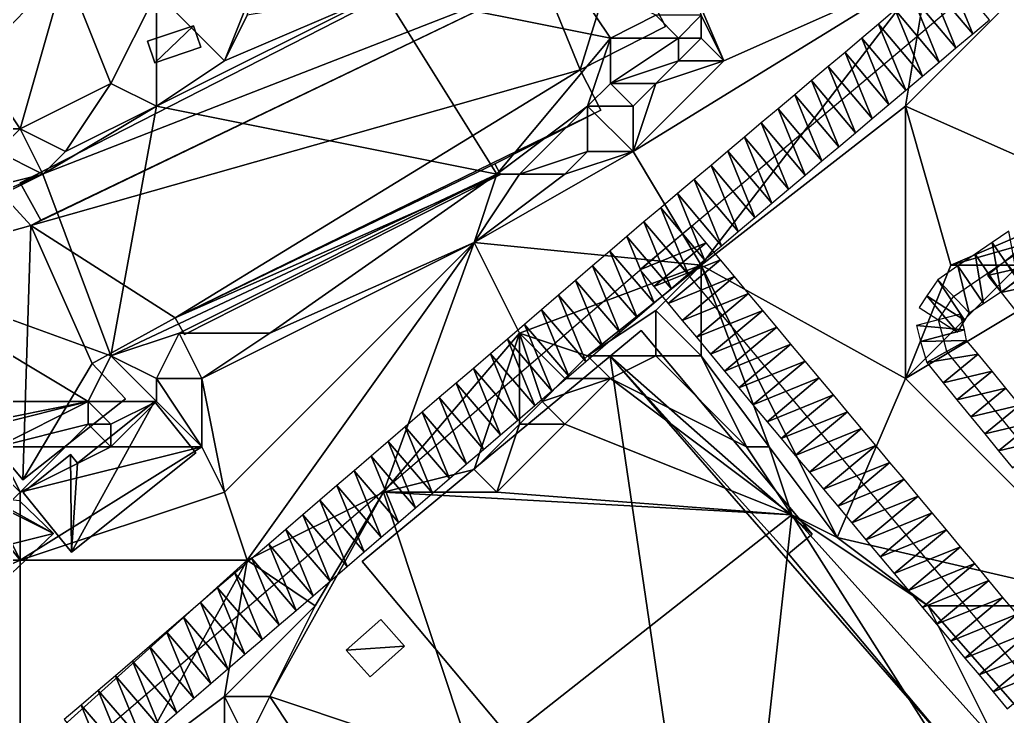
# Model space of a CAD drawing. Header units: metres. Extents: x -1103 to 901, y -902 to 905.
# Drawn here: x -572 to -485, y 600.3 to 661.6 of the extents above; entities that cross this region are included whole.
import ezdxf

# ---------------------------------------------------------------- set-up
doc = ezdxf.new("R2010")
doc.units = ezdxf.units.M
for name, color, linetype in [('OSM_BUILDING_FOOTPRINTS', 7, 'CONTINUOUS'), ('OSM_BUILDING_ROOFS', 1, 'CONTINUOUS'), ('OSM_BUILDING_WALLS', 8, 'CONTINUOUS'), ('OSM_PARKING', 8, 'CONTINUOUS'), ('OSM_ROAD_AXES', 2, 'CONTINUOUS'), ('OSM_ROAD_SURFACE', 9, 'CONTINUOUS'), ('OSM_TERRAIN', 3, 'CONTINUOUS')]:
    doc.layers.add(name, color=color, linetype=linetype)

msp = doc.modelspace()

# ---------------------------------------------------------------- linework, layer by layer
at = {"layer": 'OSM_BUILDING_FOOTPRINTS'}
for points in [[(-528.198, 669.641, 7.745), (-525.909, 665.207, 7.745), (-519.1, 668.668, 7.745), (-515.143, 661.016, 7.745), (-522.648, 657.189, 7.745), (-520.824, 653.661, 7.745), (-530.165, 648.906, 7.745), (-529.679, 647.977, 7.745), (-557.512, 633.876, 7.745), (-558.352, 635.358, 7.745), (-565.67, 631.344, 7.745), (-562.729, 628.225, 7.745), (-571.771, 621.081, 7.745), (-586.738, 639.096, 7.745), (-575.817, 648.651, 7.745), (-571.053, 643.487, 7.745), (-570.169, 643.962, 7.745), (-572.004, 647.247, 7.745), (-528.198, 669.641, 7.745)], [(-560.784, 659.71, 9.383), (-556.716, 661.07, 9.383), (-556.075, 659.19, 9.383), (-560.143, 657.83, 9.383), (-560.784, 659.71, 9.383)], [(-541.871, 613.904, 8.533), (-520.017, 631.986, 8.533), (-517.276, 634.253, 8.533), (-502.22, 616.304, 8.533), (-504.299, 614.579, 8.533), (-489.63, 597.095, 8.533), (-512.146, 578.46, 8.533), (-541.871, 613.904, 8.533)], [(-571.738, 619.975, 7.328), (-567.56, 623.315, 7.328), (-566.952, 622.563, 7.328), (-560.165, 627.982, 7.328), (-556.517, 623.47, 7.328), (-567.471, 614.711, 7.328), (-571.738, 619.975, 7.328)], [(-540.235, 608.784, 8.751), (-538.123, 606.45, 8.751), (-541.163, 603.741, 8.751), (-543.274, 606.085, 8.751), (-540.235, 608.784, 8.751)]]:
    msp.add_polyline3d(points, close=True, dxfattribs=at)
at = {"layer": 'OSM_BUILDING_ROOFS'}
for points in [[(-525.909, 665.207, 57.745), (-528.198, 669.641, 57.745), (-572.004, 647.247, 57.745)], [(-522.648, 657.189, 57.745), (-519.1, 668.668, 57.745), (-525.909, 665.207, 57.745)], [(-522.648, 657.189, 57.745), (-515.143, 661.016, 57.745), (-519.1, 668.668, 57.745)], [(-525.909, 665.207, 57.745), (-572.004, 647.247, 57.745), (-570.169, 643.962, 57.745)], [(-525.909, 665.207, 57.745), (-570.169, 643.962, 57.745), (-571.053, 643.487, 57.745)], [(-522.648, 657.189, 57.745), (-525.909, 665.207, 57.745), (-571.053, 643.487, 57.745)], [(-556.716, 661.07, 19.383), (-560.784, 659.71, 19.383), (-560.143, 657.83, 19.383)], [(-556.716, 661.07, 19.383), (-560.143, 657.83, 19.383), (-556.075, 659.19, 19.383)], [(-571.053, 643.487, 57.745), (-558.352, 635.358, 57.745), (-522.648, 657.189, 57.745)], [(-558.352, 635.358, 57.745), (-520.824, 653.661, 57.745), (-522.648, 657.189, 57.745)], [(-558.352, 635.358, 57.745), (-530.165, 648.906, 57.745), (-520.824, 653.661, 57.745)], [(-571.053, 643.487, 57.745), (-575.817, 648.651, 57.745), (-586.738, 639.096, 57.745)], [(-558.352, 635.358, 57.745), (-529.679, 647.977, 57.745), (-530.165, 648.906, 57.745)], [(-558.352, 635.358, 57.745), (-557.512, 633.876, 57.745), (-529.679, 647.977, 57.745)], [(-571.053, 643.487, 57.745), (-586.738, 639.096, 57.745), (-571.771, 621.081, 57.745)], [(-571.053, 643.487, 57.745), (-571.771, 621.081, 57.745), (-565.67, 631.344, 57.745)], [(-571.053, 643.487, 57.745), (-565.67, 631.344, 57.745), (-558.352, 635.358, 57.745)], [(-520.017, 631.986, 55.333), (-502.22, 616.304, 55.333), (-517.276, 634.253, 55.333)], [(-520.017, 631.986, 55.333), (-541.871, 613.904, 55.333), (-512.146, 578.46, 55.333)], [(-520.017, 631.986, 55.333), (-512.146, 578.46, 55.333), (-489.63, 597.095, 55.333)], [(-520.017, 631.986, 55.333), (-489.63, 597.095, 55.333), (-504.299, 614.579, 55.333)], [(-520.017, 631.986, 55.333), (-504.299, 614.579, 55.333), (-502.22, 616.304, 55.333)], [(-571.771, 621.081, 57.745), (-562.729, 628.225, 57.745), (-565.67, 631.344, 57.745)], [(-567.471, 614.711, 12.528), (-556.517, 623.47, 12.528), (-560.165, 627.982, 12.528)], [(-567.471, 614.711, 12.528), (-560.165, 627.982, 12.528), (-566.952, 622.563, 12.528)], [(-567.56, 623.315, 12.528), (-571.738, 619.975, 12.528), (-567.471, 614.711, 12.528)], [(-567.471, 614.711, 12.528), (-566.952, 622.563, 12.528), (-567.56, 623.315, 12.528)], [(-538.123, 606.45, 13.951), (-540.235, 608.784, 13.951), (-543.274, 606.085, 13.951)], [(-538.123, 606.45, 13.951), (-543.274, 606.085, 13.951), (-541.163, 603.741, 13.951)]]:
    msp.add_3dface(points, dxfattribs=at)
at = {"layer": 'OSM_BUILDING_WALLS'}
for points in [[(-528.198, 669.641, 7.745), (-572.004, 647.247, 7.745), (-572.004, 647.247, 57.745)], [(-528.198, 669.641, 7.745), (-572.004, 647.247, 57.745), (-528.198, 669.641, 57.745)], [(-515.143, 661.016, 7.745), (-519.1, 668.668, 7.745), (-519.1, 668.668, 57.745)], [(-515.143, 661.016, 7.745), (-519.1, 668.668, 57.745), (-515.143, 661.016, 57.745)], [(-556.716, 661.07, 9.383), (-560.784, 659.71, 9.383), (-560.784, 659.71, 19.383)], [(-556.716, 661.07, 9.383), (-560.784, 659.71, 19.383), (-556.716, 661.07, 19.383)], [(-556.075, 659.19, 9.383), (-556.716, 661.07, 9.383), (-556.716, 661.07, 19.383)], [(-556.075, 659.19, 9.383), (-556.716, 661.07, 19.383), (-556.075, 659.19, 19.383)], [(-522.648, 657.189, 7.745), (-515.143, 661.016, 7.745), (-515.143, 661.016, 57.745)], [(-522.648, 657.189, 7.745), (-515.143, 661.016, 57.745), (-522.648, 657.189, 57.745)], [(-560.784, 659.71, 9.383), (-560.143, 657.83, 9.383), (-560.143, 657.83, 19.383)], [(-560.784, 659.71, 9.383), (-560.143, 657.83, 19.383), (-560.784, 659.71, 19.383)], [(-560.143, 657.83, 9.383), (-556.075, 659.19, 9.383), (-556.075, 659.19, 19.383)], [(-560.143, 657.83, 9.383), (-556.075, 659.19, 19.383), (-560.143, 657.83, 19.383)], [(-520.824, 653.661, 7.745), (-522.648, 657.189, 7.745), (-522.648, 657.189, 57.745)], [(-520.824, 653.661, 7.745), (-522.648, 657.189, 57.745), (-520.824, 653.661, 57.745)], [(-530.165, 648.906, 7.745), (-520.824, 653.661, 7.745), (-520.824, 653.661, 57.745)], [(-530.165, 648.906, 7.745), (-520.824, 653.661, 57.745), (-530.165, 648.906, 57.745)], [(-571.053, 643.487, 7.745), (-575.817, 648.651, 7.745), (-575.817, 648.651, 57.745)], [(-571.053, 643.487, 7.745), (-575.817, 648.651, 57.745), (-571.053, 643.487, 57.745)], [(-529.679, 647.977, 7.745), (-530.165, 648.906, 7.745), (-530.165, 648.906, 57.745)], [(-529.679, 647.977, 7.745), (-530.165, 648.906, 57.745), (-529.679, 647.977, 57.745)], [(-557.512, 633.876, 7.745), (-529.679, 647.977, 7.745), (-529.679, 647.977, 57.745)], [(-557.512, 633.876, 7.745), (-529.679, 647.977, 57.745), (-557.512, 633.876, 57.745)], [(-572.004, 647.247, 7.745), (-570.169, 643.962, 7.745), (-570.169, 643.962, 57.745)], [(-572.004, 647.247, 7.745), (-570.169, 643.962, 57.745), (-572.004, 647.247, 57.745)], [(-570.169, 643.962, 7.745), (-571.053, 643.487, 7.745), (-571.053, 643.487, 57.745)], [(-570.169, 643.962, 7.745), (-571.053, 643.487, 57.745), (-570.169, 643.962, 57.745)], [(-586.738, 639.096, 7.745), (-571.771, 621.081, 7.745), (-571.771, 621.081, 57.745)], [(-586.738, 639.096, 7.745), (-571.771, 621.081, 57.745), (-586.738, 639.096, 57.745)], [(-565.67, 631.344, 7.745), (-558.352, 635.358, 7.745), (-558.352, 635.358, 57.745)], [(-565.67, 631.344, 7.745), (-558.352, 635.358, 57.745), (-565.67, 631.344, 57.745)], [(-558.352, 635.358, 7.745), (-557.512, 633.876, 7.745), (-557.512, 633.876, 57.745)], [(-558.352, 635.358, 7.745), (-557.512, 633.876, 57.745), (-558.352, 635.358, 57.745)], [(-517.276, 634.253, 8.533), (-520.017, 631.986, 8.533), (-520.017, 631.986, 55.333)], [(-517.276, 634.253, 8.533), (-520.017, 631.986, 55.333), (-517.276, 634.253, 55.333)], [(-502.22, 616.304, 8.533), (-517.276, 634.253, 8.533), (-517.276, 634.253, 55.333)], [(-502.22, 616.304, 8.533), (-517.276, 634.253, 55.333), (-502.22, 616.304, 55.333)], [(-520.017, 631.986, 8.533), (-541.871, 613.904, 8.533), (-541.871, 613.904, 55.333)], [(-520.017, 631.986, 8.533), (-541.871, 613.904, 55.333), (-520.017, 631.986, 55.333)], [(-562.729, 628.225, 7.745), (-565.67, 631.344, 7.745), (-565.67, 631.344, 57.745)], [(-562.729, 628.225, 7.745), (-565.67, 631.344, 57.745), (-562.729, 628.225, 57.745)], [(-571.771, 621.081, 7.745), (-562.729, 628.225, 7.745), (-562.729, 628.225, 57.745)], [(-571.771, 621.081, 7.745), (-562.729, 628.225, 57.745), (-571.771, 621.081, 57.745)], [(-560.165, 627.982, 7.328), (-566.952, 622.563, 7.328), (-566.952, 622.563, 12.528)], [(-560.165, 627.982, 7.328), (-566.952, 622.563, 12.528), (-560.165, 627.982, 12.528)], [(-556.517, 623.47, 7.328), (-560.165, 627.982, 7.328), (-560.165, 627.982, 12.528)], [(-556.517, 623.47, 7.328), (-560.165, 627.982, 12.528), (-556.517, 623.47, 12.528)], [(-567.56, 623.315, 7.328), (-571.738, 619.975, 7.328), (-571.738, 619.975, 12.528)], [(-567.56, 623.315, 7.328), (-571.738, 619.975, 12.528), (-567.56, 623.315, 12.528)], [(-566.952, 622.563, 7.328), (-567.56, 623.315, 7.328), (-567.56, 623.315, 12.528)], [(-566.952, 622.563, 7.328), (-567.56, 623.315, 12.528), (-566.952, 622.563, 12.528)], [(-567.471, 614.711, 7.328), (-556.517, 623.47, 7.328), (-556.517, 623.47, 12.528)], [(-567.471, 614.711, 7.328), (-556.517, 623.47, 12.528), (-567.471, 614.711, 12.528)], [(-571.738, 619.975, 7.328), (-567.471, 614.711, 7.328), (-567.471, 614.711, 12.528)], [(-571.738, 619.975, 7.328), (-567.471, 614.711, 12.528), (-571.738, 619.975, 12.528)], [(-504.299, 614.579, 8.533), (-502.22, 616.304, 8.533), (-502.22, 616.304, 55.333)], [(-504.299, 614.579, 8.533), (-502.22, 616.304, 55.333), (-504.299, 614.579, 55.333)], [(-489.63, 597.095, 8.533), (-504.299, 614.579, 8.533), (-504.299, 614.579, 55.333)], [(-489.63, 597.095, 8.533), (-504.299, 614.579, 55.333), (-489.63, 597.095, 55.333)], [(-541.871, 613.904, 8.533), (-512.146, 578.46, 8.533), (-512.146, 578.46, 55.333)], [(-541.871, 613.904, 8.533), (-512.146, 578.46, 55.333), (-541.871, 613.904, 55.333)], [(-540.235, 608.784, 8.751), (-543.274, 606.085, 8.751), (-543.274, 606.085, 13.951)], [(-540.235, 608.784, 8.751), (-543.274, 606.085, 13.951), (-540.235, 608.784, 13.951)], [(-538.123, 606.45, 8.751), (-540.235, 608.784, 8.751), (-540.235, 608.784, 13.951)], [(-538.123, 606.45, 8.751), (-540.235, 608.784, 13.951), (-538.123, 606.45, 13.951)], [(-543.274, 606.085, 8.751), (-541.163, 603.741, 8.751), (-541.163, 603.741, 13.951)], [(-543.274, 606.085, 8.751), (-541.163, 603.741, 13.951), (-543.274, 606.085, 13.951)], [(-541.163, 603.741, 8.751), (-538.123, 606.45, 8.751), (-538.123, 606.45, 13.951)], [(-541.163, 603.741, 8.751), (-538.123, 606.45, 13.951), (-541.163, 603.741, 13.951)]]:
    msp.add_3dface(points, dxfattribs=at)
at = {"layer": 'OSM_PARKING'}
for points in [[(-576.035, 619.826, 9.205), (-576.249, 614.567, 9.247), (-569.074, 616.348, 9.346)], [(-569.074, 616.348, 9.346), (-574.786, 619.52, 9.459), (-576.035, 619.826, 9.205)], [(-569.074, 616.348, 9.346), (-572.07, 619.244, 9.482), (-574.786, 619.52, 9.459)], [(-576.249, 614.567, 9.247), (-572.769, 612.828, 9.373), (-569.074, 616.348, 9.346)]]:
    msp.add_3dface(points, dxfattribs=at)
at = {"layer": 'OSM_ROAD_AXES'}
for points in [[(-597.703, 570.619, 12.345), (-515.098, 641.519, 12.272), (-487.055, 665.152, 13.313), (-420.401, 724.705, 8.35), (-345.522, 785.95, 12.716), (-274.8, 851.575, 8.351), (-264.973, 869.424, 8.091)], [(-491.1, 635.182, 11.816), (-489.763, 637.239, 11.854), (-485.22, 640.347, 11.871), (-477.902, 645.345, 11.491), (-474.785, 645.633, 11.404)], [(-381.478, 480.954, 12.537), (-418.94, 526.152, 9.989), (-463.189, 579.18, 9.039), (-468.815, 586.246, 9.387), (-472.099, 590.161, 9.604), (-476.498, 595.425, 9.925), (-515.098, 641.519, 12.272)], [(-472.099, 590.161, 9.604), (-460.989, 596.498, 9.937), (-456.855, 600.136, 10.24), (-455.518, 602.492, 10.442), (-457.298, 605.434, 10.554), (-459.774, 608.53, 10.697), (-485.22, 640.347, 11.871)], [(-460.989, 596.498, 9.937), (-490.36, 632.384, 11.664), (-491.1, 635.182, 11.816)]]:
    msp.add_polyline3d(points, dxfattribs=at)
at = {"layer": 'OSM_ROAD_SURFACE'}
for points in [[(-488.074, 660.37, 13.255), (-490.464, 666.202, 13.404), (-491.94, 664.958, 13.373)], [(-488.074, 660.37, 13.255), (-486.598, 661.614, 13.276), (-490.464, 666.202, 13.404)], [(-489.55, 659.126, 13.233), (-491.94, 664.958, 13.373), (-493.416, 663.714, 13.307)], [(-489.55, 659.126, 13.233), (-488.074, 660.37, 13.255), (-491.94, 664.958, 13.373)], [(-491.026, 657.882, 13.212), (-493.416, 663.714, 13.307), (-494.892, 662.47, 13.239)], [(-491.026, 657.882, 13.212), (-489.55, 659.126, 13.233), (-493.416, 663.714, 13.307)], [(-492.502, 656.639, 13.191), (-494.892, 662.47, 13.239), (-496.368, 661.227, 13.19)], [(-492.502, 656.639, 13.191), (-491.026, 657.882, 13.212), (-494.892, 662.47, 13.239)], [(-493.978, 655.395, 13.161), (-496.368, 661.227, 13.19), (-497.844, 659.983, 13.141)], [(-493.978, 655.395, 13.161), (-492.502, 656.639, 13.191), (-496.368, 661.227, 13.19)], [(-495.454, 654.151, 13.084), (-497.844, 659.983, 13.141), (-499.32, 658.739, 13.092)], [(-495.454, 654.151, 13.084), (-493.978, 655.395, 13.161), (-497.844, 659.983, 13.141)], [(-496.93, 652.907, 13.007), (-499.32, 658.739, 13.092), (-500.796, 657.495, 13.043)], [(-496.93, 652.907, 13.007), (-495.454, 654.151, 13.084), (-499.32, 658.739, 13.092)], [(-498.406, 651.663, 12.93), (-500.796, 657.495, 13.043), (-502.272, 656.251, 12.994)], [(-498.406, 651.663, 12.93), (-496.93, 652.907, 13.007), (-500.796, 657.495, 13.043)], [(-499.881, 650.419, 12.854), (-502.272, 656.251, 12.994), (-503.748, 655.007, 12.945)], [(-499.881, 650.419, 12.854), (-498.406, 651.663, 12.93), (-502.272, 656.251, 12.994)], [(-501.357, 649.175, 12.777), (-503.748, 655.007, 12.945), (-505.224, 653.763, 12.896)], [(-501.357, 649.175, 12.777), (-499.881, 650.419, 12.854), (-503.748, 655.007, 12.945)], [(-502.833, 647.932, 12.7), (-505.224, 653.763, 12.896), (-506.7, 652.52, 12.847)], [(-502.833, 647.932, 12.7), (-501.357, 649.175, 12.777), (-505.224, 653.763, 12.896)], [(-504.309, 646.688, 12.623), (-506.7, 652.52, 12.847), (-508.176, 651.276, 12.798)], [(-504.309, 646.688, 12.623), (-502.833, 647.932, 12.7), (-506.7, 652.52, 12.847)], [(-505.785, 645.444, 12.546), (-508.176, 651.276, 12.798), (-509.652, 650.032, 12.748)], [(-505.785, 645.444, 12.546), (-504.309, 646.688, 12.623), (-508.176, 651.276, 12.798)], [(-507.261, 644.2, 12.469), (-509.652, 650.032, 12.748), (-511.128, 648.788, 12.699)], [(-507.261, 644.2, 12.469), (-505.785, 645.444, 12.546), (-509.652, 650.032, 12.748)], [(-508.737, 642.956, 12.392), (-511.128, 648.788, 12.699), (-512.604, 647.544, 12.65)], [(-508.737, 642.956, 12.392), (-507.261, 644.2, 12.469), (-511.128, 648.788, 12.699)], [(-510.213, 641.712, 12.315), (-512.604, 647.544, 12.65), (-514.08, 646.3, 12.601)], [(-510.213, 641.712, 12.315), (-508.737, 642.956, 12.392), (-512.604, 647.544, 12.65)], [(-511.689, 640.468, 12.241), (-514.08, 646.3, 12.601), (-515.556, 645.056, 12.546)], [(-511.689, 640.468, 12.241), (-510.213, 641.712, 12.315), (-514.08, 646.3, 12.601)], [(-513.155, 639.233, 12.184), (-515.556, 645.056, 12.546), (-517.042, 643.804, 12.47)], [(-513.155, 639.233, 12.184), (-511.689, 640.468, 12.241), (-515.556, 645.056, 12.546)], [(-514.646, 637.953, 12.138), (-517.042, 643.804, 12.47), (-518.554, 642.506, 12.392)], [(-511.553, 641.958, 12.323), (-512.798, 643.445, 12.423), (-517.398, 639.592, 12.191)], [(-514.646, 637.953, 12.138), (-513.155, 639.233, 12.184), (-517.042, 643.804, 12.47)], [(-484.091, 638.695, 11.811), (-484.884, 642.998, 11.839), (-486.349, 641.998, 11.868)], [(-516.148, 636.664, 12.091), (-518.554, 642.506, 12.392), (-520.056, 641.217, 12.314)], [(-516.148, 636.664, 12.091), (-514.646, 637.953, 12.138), (-518.554, 642.506, 12.392)], [(-511.553, 641.958, 12.323), (-517.398, 639.592, 12.191), (-516.153, 638.106, 12.099)], [(-510.308, 640.471, 12.257), (-511.553, 641.958, 12.323), (-516.153, 638.106, 12.099)], [(-485.605, 637.66, 11.829), (-486.349, 641.998, 11.868), (-487.863, 640.961, 11.898)], [(-482.446, 640.081, 11.833), (-483.658, 641.596, 11.883), (-486.782, 639.097, 11.92)], [(-485.605, 637.66, 11.829), (-484.091, 638.695, 11.811), (-486.349, 641.998, 11.868)], [(-517.65, 635.375, 12.042), (-520.056, 641.217, 12.314), (-521.558, 639.928, 12.221)], [(-517.65, 635.375, 12.042), (-516.148, 636.664, 12.091), (-520.056, 641.217, 12.314)], [(-510.308, 640.471, 12.257), (-516.153, 638.106, 12.099), (-514.908, 636.619, 12.095)], [(-509.063, 638.984, 12.18), (-510.308, 640.471, 12.257), (-514.908, 636.619, 12.095)], [(-487.119, 636.624, 11.847), (-487.863, 640.961, 11.898), (-489.378, 639.926, 11.966)], [(-487.119, 636.624, 11.847), (-485.605, 637.66, 11.829), (-487.863, 640.961, 11.898)], [(-519.152, 634.086, 11.994), (-521.558, 639.928, 12.221), (-523.06, 638.639, 12.121)], [(-519.152, 634.086, 11.994), (-517.65, 635.375, 12.042), (-521.558, 639.928, 12.221)], [(-488.389, 635.786, 11.855), (-489.378, 639.926, 11.966), (-491.137, 638.692, 12.003)], [(-488.389, 635.786, 11.855), (-487.119, 636.624, 11.847), (-489.378, 639.926, 11.966)], [(-482.446, 640.081, 11.833), (-486.782, 639.097, 11.92), (-485.57, 637.582, 11.82)], [(-481.235, 638.566, 11.641), (-482.446, 640.081, 11.833), (-485.57, 637.582, 11.82)], [(-509.063, 638.984, 12.18), (-514.908, 636.619, 12.095), (-513.663, 635.132, 12.034)], [(-507.818, 637.497, 12.105), (-509.063, 638.984, 12.18), (-513.663, 635.132, 12.034)], [(-488.755, 635.12, 11.834), (-491.137, 638.692, 12.003), (-492.108, 637.301, 12.012)], [(-488.755, 635.12, 11.834), (-488.389, 635.786, 11.855), (-491.137, 638.692, 12.003)], [(-520.654, 632.797, 11.915), (-523.06, 638.639, 12.121), (-524.562, 637.35, 12.022)], [(-520.654, 632.797, 11.915), (-519.152, 634.086, 11.994), (-523.06, 638.639, 12.121)], [(-481.235, 638.566, 11.641), (-485.57, 637.582, 11.82), (-484.358, 636.067, 11.605)], [(-522.156, 631.508, 11.815), (-524.562, 637.35, 12.022), (-526.064, 636.06, 11.923)], [(-522.156, 631.508, 11.815), (-520.654, 632.797, 11.915), (-524.562, 637.35, 12.022)], [(-507.818, 637.497, 12.105), (-513.663, 635.132, 12.034), (-512.418, 633.645, 11.974)], [(-506.573, 636.01, 12.034), (-507.818, 637.497, 12.105), (-512.418, 633.645, 11.974)], [(-489.424, 634.092, 11.794), (-492.108, 637.301, 12.012), (-492.777, 636.272, 12.014)], [(-489.424, 634.092, 11.794), (-488.755, 635.12, 11.834), (-492.108, 637.301, 12.012)], [(-523.658, 630.218, 11.804), (-526.064, 636.06, 11.923), (-527.566, 634.771, 11.823)], [(-523.658, 630.218, 11.804), (-522.156, 631.508, 11.815), (-526.064, 636.06, 11.923)], [(-506.573, 636.01, 12.034), (-512.418, 633.645, 11.974), (-511.173, 632.158, 11.891)], [(-505.327, 634.523, 11.963), (-506.573, 636.01, 12.034), (-511.173, 632.158, 11.891)], [(-488.797, 634.295, 11.767), (-489.167, 635.694, 11.86), (-493.034, 634.67, 11.946)], [(-525.16, 628.929, 11.739), (-527.566, 634.771, 11.823), (-529.068, 633.482, 11.724)], [(-525.16, 628.929, 11.739), (-523.658, 630.218, 11.804), (-527.566, 634.771, 11.823)], [(-505.327, 634.523, 11.963), (-511.173, 632.158, 11.891), (-509.927, 630.671, 11.796)], [(-504.082, 633.036, 11.891), (-505.327, 634.523, 11.963), (-509.927, 630.671, 11.796)], [(-488.797, 634.295, 11.767), (-493.034, 634.67, 11.946), (-492.664, 633.271, 11.834)], [(-526.662, 627.64, 11.626), (-529.068, 633.482, 11.724), (-530.569, 632.193, 11.625)], [(-526.662, 627.64, 11.626), (-525.16, 628.929, 11.739), (-529.068, 633.482, 11.724)], [(-488.608, 633.349, 11.673), (-488.797, 634.295, 11.767), (-492.664, 633.271, 11.834)], [(-504.082, 633.036, 11.891), (-509.927, 630.671, 11.796), (-508.682, 629.184, 11.702)], [(-502.837, 631.55, 11.82), (-504.082, 633.036, 11.891), (-508.682, 629.184, 11.702)], [(-488.608, 633.349, 11.673), (-492.664, 633.271, 11.834), (-492.112, 631.419, 11.755)], [(-487.588, 632.156, 11.61), (-488.608, 633.349, 11.673), (-492.112, 631.419, 11.755)], [(-528.164, 626.351, 11.499), (-530.569, 632.193, 11.625), (-532.071, 630.904, 11.526)], [(-528.164, 626.351, 11.499), (-526.662, 627.64, 11.626), (-530.569, 632.193, 11.625)], [(-487.588, 632.156, 11.61), (-492.112, 631.419, 11.755), (-490.684, 629.622, 11.656)], [(-486.365, 630.66, 11.542), (-487.588, 632.156, 11.61), (-490.684, 629.622, 11.656)], [(-529.665, 625.062, 11.376), (-532.071, 630.904, 11.526), (-533.573, 629.615, 11.427)], [(-529.665, 625.062, 11.376), (-528.164, 626.351, 11.499), (-532.071, 630.904, 11.526)], [(-502.837, 631.55, 11.82), (-508.682, 629.184, 11.702), (-507.437, 627.697, 11.607)], [(-501.592, 630.063, 11.749), (-502.837, 631.55, 11.82), (-507.437, 627.697, 11.607)], [(-501.592, 630.063, 11.749), (-507.437, 627.697, 11.607), (-506.192, 626.21, 11.537)], [(-500.347, 628.576, 11.678), (-501.592, 630.063, 11.749), (-506.192, 626.21, 11.537)], [(-486.365, 630.66, 11.542), (-490.684, 629.622, 11.656), (-489.46, 628.127, 11.588)], [(-485.141, 629.165, 11.473), (-486.365, 630.66, 11.542), (-489.46, 628.127, 11.588)], [(-531.167, 623.773, 11.253), (-533.573, 629.615, 11.427), (-535.075, 628.326, 11.328)], [(-531.167, 623.773, 11.253), (-529.665, 625.062, 11.376), (-533.573, 629.615, 11.427)], [(-485.141, 629.165, 11.473), (-489.46, 628.127, 11.588), (-488.236, 626.632, 11.52)], [(-483.917, 627.67, 11.405), (-485.141, 629.165, 11.473), (-488.236, 626.632, 11.52)], [(-532.669, 622.484, 11.134), (-535.075, 628.326, 11.328), (-536.577, 627.037, 11.229)], [(-532.669, 622.484, 11.134), (-531.167, 623.773, 11.253), (-535.075, 628.326, 11.328)], [(-500.347, 628.576, 11.678), (-506.192, 626.21, 11.537), (-504.947, 624.724, 11.469)], [(-499.102, 627.089, 11.607), (-500.347, 628.576, 11.678), (-504.947, 624.724, 11.469)], [(-483.917, 627.67, 11.405), (-488.236, 626.632, 11.52), (-487.013, 625.136, 11.451)], [(-482.693, 626.175, 11.337), (-483.917, 627.67, 11.405), (-487.013, 625.136, 11.451)], [(-534.171, 621.195, 10.97), (-536.577, 627.037, 11.229), (-538.079, 625.748, 11.131)], [(-534.171, 621.195, 10.97), (-532.669, 622.484, 11.134), (-536.577, 627.037, 11.229)], [(-499.102, 627.089, 11.607), (-504.947, 624.724, 11.469), (-503.702, 623.237, 11.4)], [(-497.856, 625.602, 11.536), (-499.102, 627.089, 11.607), (-503.702, 623.237, 11.4)], [(-535.673, 619.906, 10.708), (-538.079, 625.748, 11.131), (-539.581, 624.459, 11.043)], [(-535.673, 619.906, 10.708), (-534.171, 621.195, 10.97), (-538.079, 625.748, 11.131)], [(-497.856, 625.602, 11.536), (-503.702, 623.237, 11.4), (-502.456, 621.75, 11.33)], [(-496.611, 624.115, 11.465), (-497.856, 625.602, 11.536), (-502.456, 621.75, 11.33)], [(-482.693, 626.175, 11.337), (-487.013, 625.136, 11.451), (-485.789, 623.641, 11.383)], [(-481.47, 624.679, 11.269), (-482.693, 626.175, 11.337), (-485.789, 623.641, 11.383)], [(-537.175, 618.617, 10.707), (-539.581, 624.459, 11.043), (-541.083, 623.17, 10.954)], [(-537.175, 618.617, 10.707), (-535.673, 619.906, 10.708), (-539.581, 624.459, 11.043)], [(-496.611, 624.115, 11.465), (-502.456, 621.75, 11.33), (-501.211, 620.263, 11.259)], [(-495.366, 622.628, 11.389), (-496.611, 624.115, 11.465), (-501.211, 620.263, 11.259)], [(-481.47, 624.679, 11.269), (-485.789, 623.641, 11.383), (-484.565, 622.146, 11.315)], [(-538.677, 617.328, 10.722), (-541.083, 623.17, 10.954), (-542.585, 621.88, 10.866)], [(-538.677, 617.328, 10.722), (-537.175, 618.617, 10.707), (-541.083, 623.17, 10.954)], [(-495.366, 622.628, 11.389), (-501.211, 620.263, 11.259), (-499.966, 618.776, 11.187)], [(-494.121, 621.141, 11.312), (-495.366, 622.628, 11.389), (-499.966, 618.776, 11.187)], [(-540.179, 616.038, 10.725), (-542.585, 621.88, 10.866), (-544.087, 620.591, 10.777)], [(-540.179, 616.038, 10.725), (-538.677, 617.328, 10.722), (-542.585, 621.88, 10.866)], [(-541.681, 614.749, 10.725), (-544.087, 620.591, 10.777), (-545.589, 619.302, 10.688)], [(-541.681, 614.749, 10.725), (-540.179, 616.038, 10.725), (-544.087, 620.591, 10.777)], [(-494.121, 621.141, 11.312), (-499.966, 618.776, 11.187), (-498.721, 617.289, 11.114)], [(-492.876, 619.654, 11.236), (-494.121, 621.141, 11.312), (-498.721, 617.289, 11.114)], [(-492.876, 619.654, 11.236), (-498.721, 617.289, 11.114), (-497.476, 615.802, 11.038)], [(-491.63, 618.168, 11.16), (-492.876, 619.654, 11.236), (-497.476, 615.802, 11.038)], [(-543.183, 613.46, 10.725), (-545.589, 619.302, 10.688), (-547.09, 618.013, 10.6)], [(-543.183, 613.46, 10.725), (-541.681, 614.749, 10.725), (-545.589, 619.302, 10.688)], [(-544.685, 612.171, 10.477), (-547.09, 618.013, 10.6), (-548.592, 616.724, 10.511)], [(-544.685, 612.171, 10.477), (-543.183, 613.46, 10.725), (-547.09, 618.013, 10.6)], [(-491.63, 618.168, 11.16), (-497.476, 615.802, 11.038), (-496.23, 614.315, 10.98)], [(-490.385, 616.681, 11.084), (-491.63, 618.168, 11.16), (-496.23, 614.315, 10.98)], [(-546.186, 610.882, 10.416), (-548.592, 616.724, 10.511), (-550.094, 615.435, 10.422)], [(-546.186, 610.882, 10.416), (-544.685, 612.171, 10.477), (-548.592, 616.724, 10.511)], [(-490.385, 616.681, 11.084), (-496.23, 614.315, 10.98), (-494.985, 612.828, 10.93)], [(-489.14, 615.194, 11.008), (-490.385, 616.681, 11.084), (-494.985, 612.828, 10.93)], [(-547.688, 609.593, 10.42), (-550.094, 615.435, 10.422), (-551.596, 614.146, 10.338)], [(-547.688, 609.593, 10.42), (-546.186, 610.882, 10.416), (-550.094, 615.435, 10.422)], [(-489.14, 615.194, 11.008), (-494.985, 612.828, 10.93), (-493.74, 611.342, 10.881)], [(-487.895, 613.707, 10.932), (-489.14, 615.194, 11.008), (-493.74, 611.342, 10.881)], [(-549.19, 608.304, 10.452), (-551.596, 614.146, 10.338), (-553.098, 612.857, 10.373)], [(-549.19, 608.304, 10.452), (-547.688, 609.593, 10.42), (-551.596, 614.146, 10.338)], [(-487.895, 613.707, 10.932), (-493.74, 611.342, 10.881), (-492.495, 609.855, 10.788)], [(-486.65, 612.22, 10.871), (-487.895, 613.707, 10.932), (-492.495, 609.855, 10.788)], [(-550.692, 607.015, 10.484), (-553.098, 612.857, 10.373), (-554.6, 611.568, 10.43)], [(-550.692, 607.015, 10.484), (-549.19, 608.304, 10.452), (-553.098, 612.857, 10.373)], [(-486.65, 612.22, 10.871), (-492.495, 609.855, 10.788), (-491.25, 608.368, 10.739)], [(-485.405, 610.733, 10.821), (-486.65, 612.22, 10.871), (-491.25, 608.368, 10.739)], [(-552.194, 605.726, 10.517), (-554.6, 611.568, 10.43), (-556.102, 610.279, 10.488)], [(-552.194, 605.726, 10.517), (-550.692, 607.015, 10.484), (-554.6, 611.568, 10.43)], [(-553.696, 604.437, 10.551), (-556.102, 610.279, 10.488), (-557.604, 608.99, 10.543)], [(-553.696, 604.437, 10.551), (-552.194, 605.726, 10.517), (-556.102, 610.279, 10.488)], [(-485.405, 610.733, 10.821), (-491.25, 608.368, 10.739), (-490.005, 606.881, 10.658)], [(-484.159, 609.246, 10.753), (-485.405, 610.733, 10.821), (-490.005, 606.881, 10.658)], [(-484.159, 609.246, 10.753), (-490.005, 606.881, 10.658), (-488.759, 605.394, 10.573)], [(-482.914, 607.759, 10.668), (-484.159, 609.246, 10.753), (-488.759, 605.394, 10.573)], [(-555.198, 603.148, 10.612), (-557.604, 608.99, 10.543), (-559.106, 607.7, 10.596)], [(-555.198, 603.148, 10.612), (-553.696, 604.437, 10.551), (-557.604, 608.99, 10.543)], [(-556.7, 601.858, 10.673), (-559.106, 607.7, 10.596), (-560.608, 606.411, 10.648)], [(-556.7, 601.858, 10.673), (-555.198, 603.148, 10.612), (-559.106, 607.7, 10.596)], [(-482.914, 607.759, 10.668), (-488.759, 605.394, 10.573), (-487.514, 603.907, 10.487)], [(-481.669, 606.273, 10.582), (-482.914, 607.759, 10.668), (-487.514, 603.907, 10.487)], [(-558.202, 600.569, 10.734), (-560.608, 606.411, 10.648), (-562.109, 605.122, 10.7)], [(-558.202, 600.569, 10.734), (-556.7, 601.858, 10.673), (-560.608, 606.411, 10.648)], [(-481.669, 606.273, 10.582), (-487.514, 603.907, 10.487), (-486.269, 602.42, 10.402)], [(-480.424, 604.786, 10.497), (-481.669, 606.273, 10.582), (-486.269, 602.42, 10.402)], [(-559.704, 599.28, 10.794), (-562.109, 605.122, 10.7), (-563.611, 603.833, 10.753)], [(-559.704, 599.28, 10.794), (-558.202, 600.569, 10.734), (-562.109, 605.122, 10.7)], [(-480.424, 604.786, 10.497), (-486.269, 602.42, 10.402), (-485.024, 600.933, 10.317)], [(-561.205, 597.991, 10.854), (-563.611, 603.833, 10.753), (-565.113, 602.544, 10.805)], [(-561.205, 597.991, 10.854), (-559.704, 599.28, 10.794), (-563.611, 603.833, 10.753)], [(-562.707, 596.702, 10.912), (-565.113, 602.544, 10.805), (-566.615, 601.255, 10.858)], [(-562.707, 596.702, 10.912), (-561.205, 597.991, 10.854), (-565.113, 602.544, 10.805)], [(-564.209, 595.413, 10.98), (-566.615, 601.255, 10.858), (-568.117, 599.966, 10.91)], [(-564.209, 595.413, 10.98), (-562.707, 596.702, 10.912), (-566.615, 601.255, 10.858)]]:
    msp.add_3dface(points, dxfattribs=at)
at = {"layer": 'OSM_TERRAIN'}
for points in [[(-586, 660, 9.705), (-568, 666, 11.657), (-590, 674, 11.166)], [(-510, 658, 13.036), (-492, 666, 13.346), (-516, 672, 13.052)], [(-512, 662, 12.72), (-510, 658, 13.036), (-516, 672, 13.052)], [(-554, 658, 11.416), (-550, 668, 11.878), (-560, 664, 11.856)], [(-554, 658, 11.416), (-552, 662, 11.905), (-550, 668, 11.878)], [(-586, 660, 9.705), (-576, 658, 9.726), (-568, 666, 11.657)], [(-576, 658, 9.726), (-572, 652, 9.821), (-568, 666, 11.657)], [(-564, 656, 10.781), (-568, 666, 11.657), (-572, 652, 9.821)], [(-564, 656, 10.781), (-560, 664, 11.856), (-568, 666, 11.657)], [(-540, 664, 11.381), (-520, 660, 11.268), (-524, 666, 11.268)], [(-520, 660, 11.268), (-516, 662, 11.268), (-524, 666, 11.268)], [(-518, 650, 12.813), (-512, 640, 12.169), (-492, 666, 13.346)], [(-518, 650, 12.813), (-492, 666, 13.346), (-510, 658, 13.036)], [(-512, 640, 12.169), (-494, 654, 13.09), (-492, 666, 13.346)], [(-494, 654, 13.09), (-484, 664, 13.267), (-492, 666, 13.346)], [(-564, 656, 10.781), (-560, 654, 11.243), (-560, 664, 11.856)], [(-560, 654, 11.243), (-540, 664, 11.381), (-554, 658, 11.416)], [(-560, 654, 11.243), (-530, 648, 11.268), (-540, 664, 11.381)], [(-560, 654, 11.243), (-554, 658, 11.416), (-560, 664, 11.856)], [(-554, 658, 11.416), (-540, 664, 11.381), (-552, 662, 11.905)], [(-530, 648, 11.268), (-520, 660, 11.268), (-540, 664, 11.381)], [(-476, 646, 11.411), (-484, 664, 13.267), (-494, 654, 13.09)], [(-520, 660, 11.268), (-514, 660, 11.93), (-516, 662, 11.268)], [(-514, 660, 11.93), (-512, 662, 12.72), (-516, 662, 11.268)], [(-514, 660, 11.93), (-512, 660, 12.718), (-512, 662, 12.72)], [(-512, 660, 12.718), (-510, 658, 13.036), (-512, 662, 12.72)], [(-530, 648, 11.268), (-522, 654, 11.268), (-520, 660, 11.268)], [(-522, 654, 11.268), (-520, 656, 12.048), (-520, 660, 11.268)], [(-520, 656, 12.048), (-514, 660, 11.93), (-520, 660, 11.268)], [(-520, 656, 12.048), (-514, 658, 12.656), (-514, 660, 11.93)], [(-510, 658, 13.036), (-512, 660, 12.718), (-514, 658, 12.656)], [(-514, 658, 12.656), (-512, 660, 12.718), (-514, 660, 11.93)], [(-576, 652, 9.638), (-572, 652, 9.821), (-576, 658, 9.726)], [(-516, 656, 12.995), (-514, 658, 12.656), (-520, 656, 12.048)], [(-518, 650, 12.813), (-510, 658, 13.036), (-516, 656, 12.995)], [(-516, 656, 12.995), (-510, 658, 13.036), (-514, 658, 12.656)], [(-572, 652, 9.821), (-568, 650, 11.071), (-564, 656, 10.781)], [(-568, 650, 11.071), (-560, 654, 11.243), (-564, 656, 10.781)], [(-522, 654, 11.268), (-518, 654, 12.464), (-520, 656, 12.048)], [(-518, 654, 12.464), (-516, 656, 12.995), (-520, 656, 12.048)], [(-518, 654, 12.464), (-518, 650, 12.813), (-516, 656, 12.995)], [(-570, 648, 11.268), (-564, 632, 11.17), (-560, 654, 11.243)], [(-570, 648, 11.268), (-560, 654, 11.243), (-568, 650, 11.071)], [(-564, 632, 11.17), (-530, 648, 11.268), (-560, 654, 11.243)], [(-528, 648, 11.872), (-522, 654, 11.268), (-530, 648, 11.268)], [(-528, 648, 11.872), (-522, 650, 12.323), (-522, 654, 11.268)], [(-522, 650, 12.323), (-518, 650, 12.813), (-522, 654, 11.268)], [(-522, 654, 11.268), (-518, 650, 12.813), (-518, 654, 12.464)], [(-512, 640, 12.169), (-494, 630, 11.717), (-494, 654, 13.09)], [(-494, 630, 11.717), (-490, 640, 11.924), (-494, 654, 13.09)], [(-490, 640, 11.924), (-476, 646, 11.411), (-494, 654, 13.09)], [(-574, 650, 10.277), (-572, 652, 9.821), (-576, 652, 9.638)], [(-574, 650, 10.277), (-570, 648, 11.268), (-572, 652, 9.821)], [(-570, 648, 11.268), (-568, 650, 11.071), (-572, 652, 9.821)], [(-578, 646, 11.268), (-570, 648, 11.268), (-574, 650, 10.277)], [(-532, 642, 12.34), (-512, 640, 12.169), (-518, 650, 12.813)], [(-532, 642, 12.34), (-518, 650, 12.813), (-524, 648, 12.565)], [(-524, 648, 12.565), (-522, 650, 12.323), (-528, 648, 11.872)], [(-524, 648, 12.565), (-518, 650, 12.813), (-522, 650, 12.323)], [(-586, 640, 11.162), (-570, 648, 11.268), (-584, 642, 11.064)], [(-586, 640, 11.162), (-564, 632, 11.17), (-570, 648, 11.268)], [(-584, 642, 11.064), (-570, 648, 11.268), (-578, 646, 11.268)], [(-558, 634, 11.173), (-530, 648, 11.268), (-564, 632, 11.17)], [(-558, 634, 11.173), (-550, 634, 11.021), (-530, 648, 11.268)], [(-550, 634, 11.021), (-532, 642, 12.34), (-530, 648, 11.268)], [(-530, 648, 11.268), (-532, 642, 12.34), (-528, 648, 11.872)], [(-532, 642, 12.34), (-524, 648, 12.565), (-528, 648, 11.872)], [(-476, 644, 11.714), (-476, 646, 11.411), (-490, 640, 11.924)], [(-484, 640, 11.865), (-476, 644, 11.714), (-490, 640, 11.924)], [(-554, 620, 10.009), (-532, 642, 12.34), (-556, 630, 10.26)], [(-532, 642, 12.34), (-550, 634, 11.021), (-556, 630, 10.26)], [(-554, 620, 10.009), (-552, 614, 10.276), (-532, 642, 12.34)], [(-552, 614, 10.276), (-540, 620, 10.634), (-532, 642, 12.34)], [(-540, 620, 10.634), (-528, 634, 11.714), (-532, 642, 12.34)], [(-528, 634, 11.714), (-512, 640, 12.169), (-532, 642, 12.34)], [(-578, 628, 11.059), (-566, 628, 11.102), (-586, 640, 11.162)], [(-566, 628, 11.102), (-564, 632, 11.17), (-586, 640, 11.162)], [(-528, 634, 11.714), (-522, 632, 11.862), (-512, 640, 12.169)], [(-522, 632, 11.862), (-516, 636, 12.023), (-512, 640, 12.169)], [(-516, 636, 12.023), (-512, 632, 11.859), (-512, 640, 12.169)], [(-506, 624, 11.372), (-500, 616, 10.998), (-512, 640, 12.169)], [(-500, 616, 10.998), (-494, 630, 11.717), (-512, 640, 12.169)], [(-512, 632, 11.859), (-506, 624, 11.372), (-512, 640, 12.169)], [(-484, 636, 11.524), (-484, 640, 11.865), (-494, 630, 11.717)], [(-494, 630, 11.717), (-484, 640, 11.865), (-490, 640, 11.924)], [(-522, 632, 11.862), (-516, 632, 10.711), (-516, 636, 12.023)], [(-516, 632, 10.711), (-512, 632, 11.859), (-516, 636, 12.023)], [(-474, 610, 10.693), (-484, 636, 11.524), (-494, 630, 11.717)], [(-564, 632, 11.17), (-560, 630, 9.75), (-558, 634, 11.173)], [(-560, 630, 9.75), (-556, 630, 10.26), (-558, 634, 11.173)], [(-556, 630, 10.26), (-550, 634, 11.021), (-558, 634, 11.173)], [(-540, 620, 10.634), (-532, 622, 11.1), (-528, 634, 11.714)], [(-532, 622, 11.1), (-528, 626, 11.446), (-528, 634, 11.714)], [(-528, 626, 11.446), (-526, 628, 11.625), (-528, 634, 11.714)], [(-526, 628, 11.625), (-524, 630, 11.771), (-528, 634, 11.714)], [(-524, 630, 11.771), (-522, 632, 11.862), (-528, 634, 11.714)], [(-560, 628, 9.377), (-564, 632, 11.17), (-566, 628, 11.102)], [(-560, 628, 9.377), (-560, 630, 9.75), (-564, 632, 11.17)], [(-524, 630, 11.771), (-520, 630, 10.888), (-522, 632, 11.862)], [(-520, 630, 10.888), (-516, 632, 10.711), (-522, 632, 11.862)], [(-520, 630, 10.888), (-508, 624, 10.859), (-516, 632, 10.711)], [(-508, 624, 10.859), (-512, 632, 11.859), (-516, 632, 10.711)], [(-508, 624, 10.859), (-506, 624, 11.372), (-512, 632, 11.859)], [(-556, 624, 9.47), (-560, 630, 9.75), (-560, 628, 9.377)], [(-556, 624, 9.47), (-556, 630, 10.26), (-560, 630, 9.75)], [(-554, 620, 10.009), (-556, 630, 10.26), (-556, 624, 9.47)], [(-524, 626, 10.718), (-520, 630, 10.888), (-526, 628, 11.625)], [(-526, 628, 11.625), (-520, 630, 10.888), (-524, 630, 11.771)], [(-524, 626, 10.718), (-504, 618, 10.711), (-520, 630, 10.888)], [(-504, 618, 10.711), (-508, 624, 10.859), (-520, 630, 10.888)], [(-500, 616, 10.998), (-474, 610, 10.693), (-494, 630, 11.717)], [(-576, 626, 11.206), (-566, 628, 11.102), (-578, 628, 11.059)], [(-574, 626, 11.268), (-566, 628, 11.102), (-576, 626, 11.206)], [(-574, 624, 11.268), (-566, 628, 11.102), (-574, 626, 11.268)], [(-574, 624, 11.268), (-566, 626, 10.35), (-566, 628, 11.102)], [(-566, 626, 10.35), (-564, 626, 9.658), (-566, 628, 11.102)], [(-564, 626, 9.658), (-560, 628, 9.377), (-566, 628, 11.102)], [(-564, 624, 9.344), (-560, 628, 9.377), (-564, 626, 9.658)], [(-564, 624, 9.344), (-556, 624, 9.47), (-560, 628, 9.377)], [(-528, 626, 11.446), (-524, 626, 10.718), (-526, 628, 11.625)], [(-568, 624, 9.73), (-566, 626, 10.35), (-574, 624, 11.268)], [(-568, 624, 9.73), (-564, 624, 9.344), (-566, 626, 10.35)], [(-564, 624, 9.344), (-564, 626, 9.658), (-566, 626, 10.35)], [(-530, 620, 10.711), (-528, 626, 11.446), (-532, 622, 11.1)], [(-530, 620, 10.711), (-504, 618, 10.711), (-524, 626, 10.718)], [(-530, 620, 10.711), (-524, 626, 10.718), (-528, 626, 11.446)], [(-594, 614, 9.098), (-572, 614, 9.182), (-580, 624, 9)], [(-572, 614, 9.182), (-574, 618, 9.184), (-580, 624, 9)], [(-574, 622, 10.319), (-572, 620, 9.429), (-574, 624, 11.268)], [(-572, 620, 9.429), (-568, 624, 9.73), (-574, 624, 11.268)], [(-572, 614, 9.182), (-556, 624, 9.47), (-572, 620, 9.429)], [(-572, 614, 9.182), (-554, 620, 10.009), (-556, 624, 9.47)], [(-572, 620, 9.429), (-564, 624, 9.344), (-568, 624, 9.73)], [(-572, 620, 9.429), (-556, 624, 9.47), (-564, 624, 9.344)], [(-504, 618, 10.711), (-506, 624, 11.372), (-508, 624, 10.859)], [(-504, 618, 10.711), (-500, 616, 10.998), (-506, 624, 11.372)], [(-574, 618, 9.184), (-572, 620, 9.429), (-574, 622, 10.319)], [(-530, 620, 10.711), (-532, 622, 11.1), (-540, 620, 10.634)], [(-574, 618, 9.184), (-572, 614, 9.182), (-572, 620, 9.429)], [(-572, 614, 9.182), (-552, 614, 10.276), (-554, 620, 10.009)], [(-546, 610, 10.358), (-540, 620, 10.634), (-552, 614, 10.276)], [(-550, 602, 10.735), (-532, 596, 10.969), (-540, 620, 10.634)], [(-550, 602, 10.735), (-540, 620, 10.634), (-546, 610, 10.358)], [(-532, 596, 10.969), (-504, 618, 10.711), (-540, 620, 10.634)], [(-540, 620, 10.634), (-504, 618, 10.711), (-530, 620, 10.711)], [(-508, 582, 10.711), (-504, 618, 10.711), (-532, 596, 10.969)], [(-508, 582, 10.711), (-490, 596, 10.596), (-504, 618, 10.711)], [(-490, 596, 10.596), (-486, 598, 10.123), (-504, 618, 10.711)], [(-486, 598, 10.123), (-492, 610, 10.783), (-504, 618, 10.711)], [(-504, 618, 10.711), (-492, 610, 10.783), (-500, 616, 10.998)], [(-500, 616, 10.998), (-492, 610, 10.783), (-474, 610, 10.693)], [(-572, 614, 9.182), (-594, 614, 9.098), (-590, 606, 9.502)], [(-572, 596, 11.062), (-572, 614, 9.182), (-590, 606, 9.502)], [(-562, 596, 10.863), (-552, 614, 10.276), (-572, 596, 11.062)], [(-572, 596, 11.062), (-552, 614, 10.276), (-572, 614, 9.182)], [(-562, 596, 10.863), (-554, 602, 10.555), (-552, 614, 10.276)], [(-554, 602, 10.555), (-546, 610, 10.358), (-552, 614, 10.276)], [(-550, 602, 10.735), (-546, 610, 10.358), (-554, 602, 10.555)], [(-486, 598, 10.123), (-478, 594, 9.86), (-492, 610, 10.783)], [(-478, 594, 9.86), (-474, 610, 10.693), (-492, 610, 10.783)], [(-590, 594, 10.151), (-572, 596, 11.062), (-590, 606, 9.502)], [(-562, 596, 10.863), (-554, 596, 12.487), (-554, 602, 10.555)], [(-554, 596, 12.487), (-552, 598, 12.296), (-554, 602, 10.555)], [(-552, 598, 12.296), (-550, 602, 10.735), (-554, 602, 10.555)], [(-552, 598, 12.296), (-546, 596, 11.188), (-550, 602, 10.735)], [(-546, 596, 11.188), (-532, 596, 10.969), (-550, 602, 10.735)]]:
    msp.add_3dface(points, dxfattribs=at)

doc.saveas('drawing.dxf')
